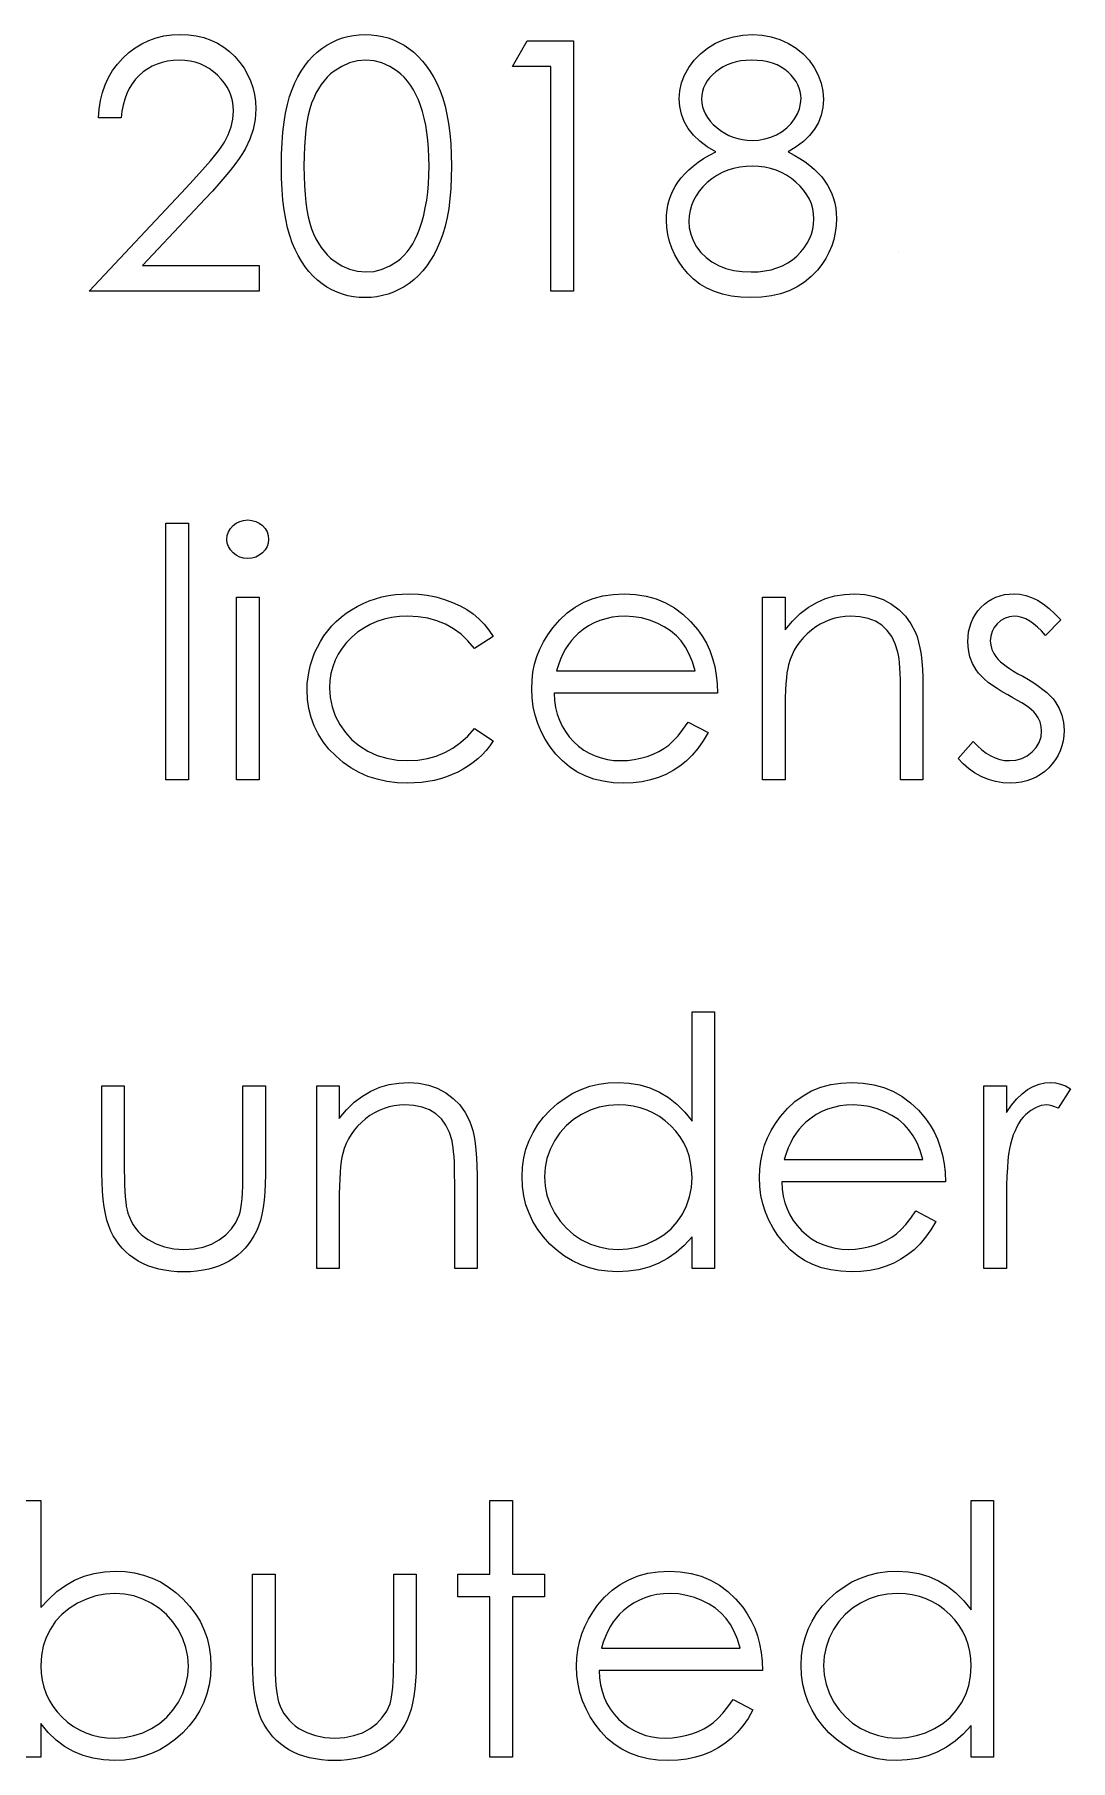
# Model space of a CAD drawing. Header units: millimetres. Extents: x -49 to 245, y 0 to 119.
# Drawn here: x 75.83 to 90.33, y 94.67 to 118.8 of the extents above; entities that cross this region are included whole.
import ezdxf

# ---------------------------------------------------------------- set-up
doc = ezdxf.new("R2010")
doc.units = ezdxf.units.MM

msp = doc.modelspace()

# ---------------------------------------------------------------- linework, layer by layer
at = {"color": 7, "linetype": 'Continuous'}
msp.add_line((87.927, 115.75), (87.926, 115.75), dxfattribs=at)
at = {"color": 7, "linetype": 'Continuous', "flags": 128}
for points in [[(77.045, 117.635), (76.731, 117.635), (76.731, 117.635), (76.739, 117.76), (76.758, 117.879), (76.785, 117.992), (76.823, 118.1), (76.87, 118.201), (76.927, 118.298), (76.993, 118.389), (77.07, 118.473), (77.153, 118.551), (77.242, 118.617), (77.335, 118.673), (77.433, 118.72), (77.536, 118.755), (77.643, 118.781), (77.755, 118.797), (77.872, 118.802), (77.872, 118.802), (77.987, 118.797), (78.097, 118.782), (78.201, 118.758), (78.3, 118.724), (78.393, 118.68), (78.48, 118.627), (78.562, 118.565), (78.637, 118.492), (78.706, 118.412), (78.765, 118.33), (78.815, 118.243), (78.857, 118.154), (78.888, 118.061), (78.911, 117.964), (78.925, 117.865), (78.93, 117.761), (78.93, 117.761), (78.921, 117.615), (78.893, 117.474), (78.848, 117.338), (78.785, 117.207), (78.744, 117.139), (78.695, 117.066), (78.637, 116.986), (78.571, 116.902), (78.496, 116.811), (78.414, 116.715), (78.322, 116.613), (78.222, 116.505), (78.222, 116.505), (77.346, 115.571), (77.346, 115.571), (78.975, 115.571), (78.975, 115.571), (78.975, 115.212), (78.975, 115.212), (76.596, 115.212), (76.596, 115.212), (77.954, 116.66), (77.954, 116.66), (78.053, 116.764), (78.142, 116.861), (78.223, 116.951), (78.294, 117.033), (78.357, 117.11), (78.411, 117.178), (78.455, 117.241), (78.491, 117.296), (78.545, 117.401), (78.585, 117.509), (78.608, 117.619), (78.616, 117.733), (78.616, 117.733), (78.612, 117.805), (78.602, 117.873), (78.585, 117.939), (78.561, 118.003), (78.529, 118.065), (78.492, 118.123), (78.447, 118.179), (78.395, 118.233), (78.339, 118.282), (78.279, 118.325), (78.217, 118.361), (78.151, 118.39), (78.081, 118.413), (78.01, 118.429), (77.935, 118.439), (77.856, 118.443), (77.856, 118.443), (77.774, 118.439), (77.696, 118.429), (77.621, 118.412), (77.549, 118.389), (77.481, 118.36), (77.417, 118.323), (77.356, 118.28), (77.298, 118.23), (77.246, 118.175), (77.199, 118.114), (77.159, 118.047), (77.124, 117.976), (77.095, 117.899), (77.072, 117.816), (77.056, 117.728), (77.045, 117.635)], [(79.289, 116.96), (79.291, 117.129), (79.298, 117.287), (79.31, 117.437), (79.326, 117.575), (79.346, 117.704), (79.372, 117.824), (79.402, 117.933), (79.437, 118.032), (79.475, 118.124), (79.518, 118.211), (79.565, 118.29), (79.615, 118.365), (79.669, 118.434), (79.727, 118.497), (79.789, 118.554), (79.854, 118.606), (79.923, 118.652), (79.994, 118.692), (80.066, 118.725), (80.141, 118.753), (80.218, 118.774), (80.296, 118.79), (80.376, 118.799), (80.459, 118.802), (80.459, 118.802), (80.542, 118.799), (80.624, 118.79), (80.704, 118.774), (80.781, 118.753), (80.857, 118.725), (80.931, 118.692), (81.003, 118.652), (81.072, 118.605), (81.139, 118.553), (81.203, 118.494), (81.262, 118.43), (81.318, 118.36), (81.371, 118.283), (81.42, 118.2), (81.465, 118.111), (81.507, 118.016), (81.544, 117.913), (81.577, 117.802), (81.604, 117.683), (81.627, 117.556), (81.644, 117.42), (81.657, 117.275), (81.664, 117.122), (81.667, 116.96), (81.667, 116.96), (81.664, 116.8), (81.657, 116.648), (81.644, 116.503), (81.628, 116.368), (81.605, 116.241), (81.578, 116.123), (81.546, 116.012), (81.509, 115.91), (81.468, 115.816), (81.423, 115.727), (81.375, 115.644), (81.322, 115.567), (81.266, 115.496), (81.206, 115.432), (81.142, 115.373), (81.074, 115.321), (81.004, 115.274), (80.932, 115.234), (80.858, 115.2), (80.782, 115.172), (80.704, 115.15), (80.624, 115.135), (80.542, 115.125), (80.459, 115.122), (80.459, 115.122), (80.376, 115.125), (80.296, 115.134), (80.218, 115.149), (80.142, 115.17), (80.068, 115.197), (79.995, 115.231), (79.925, 115.27), (79.857, 115.315), (79.792, 115.366), (79.73, 115.423), (79.673, 115.486), (79.619, 115.555), (79.568, 115.63), (79.521, 115.71), (79.478, 115.797), (79.439, 115.89), (79.404, 115.99), (79.373, 116.1), (79.348, 116.22), (79.327, 116.349), (79.31, 116.487), (79.298, 116.636), (79.291, 116.794), (79.289, 116.96)], [(86.375, 117.162), (86.46, 117.116), (86.54, 117.069), (86.613, 117.02), (86.68, 116.97), (86.742, 116.918), (86.797, 116.864), (86.846, 116.81), (86.89, 116.753), (86.927, 116.695), (86.96, 116.634), (86.988, 116.572), (87.011, 116.508), (87.029, 116.442), (87.042, 116.374), (87.049, 116.303), (87.052, 116.231), (87.052, 116.231), (87.047, 116.13), (87.035, 116.032), (87.014, 115.937), (86.986, 115.845), (86.948, 115.755), (86.902, 115.67), (86.849, 115.586), (86.786, 115.506), (86.786, 115.506), (86.701, 115.417), (86.607, 115.338), (86.504, 115.272), (86.392, 115.218), (86.271, 115.176), (86.142, 115.146), (86.004, 115.128), (85.857, 115.122), (85.857, 115.122), (85.717, 115.128), (85.584, 115.143), (85.46, 115.17), (85.346, 115.206), (85.239, 115.254), (85.142, 115.312), (85.054, 115.38), (84.974, 115.459), (84.903, 115.545), (84.842, 115.633), (84.791, 115.722), (84.748, 115.814), (84.715, 115.908), (84.692, 116.004), (84.678, 116.102), (84.673, 116.203), (84.673, 116.203), (84.676, 116.276), (84.684, 116.348), (84.696, 116.417), (84.714, 116.485), (84.737, 116.551), (84.765, 116.615), (84.798, 116.677), (84.836, 116.737), (84.88, 116.796), (84.93, 116.853), (84.987, 116.909), (85.05, 116.963), (85.119, 117.015), (85.194, 117.066), (85.276, 117.115), (85.364, 117.162), (85.364, 117.162), (85.244, 117.231), (85.14, 117.309), (85.053, 117.394), (84.98, 117.487), (84.924, 117.586), (84.885, 117.688), (84.86, 117.794), (84.853, 117.903), (84.853, 117.903), (84.861, 118.015), (84.886, 118.125), (84.929, 118.234), (84.988, 118.342), (85.062, 118.443), (85.149, 118.533), (85.249, 118.612), (85.362, 118.679), (85.484, 118.733), (85.611, 118.771), (85.742, 118.794), (85.879, 118.802), (85.879, 118.802), (86.012, 118.794), (86.139, 118.771), (86.262, 118.731), (86.38, 118.677), (86.489, 118.61), (86.585, 118.531), (86.669, 118.441), (86.741, 118.34), (86.798, 118.233), (86.839, 118.122), (86.864, 118.009), (86.872, 117.894), (86.872, 117.894), (86.864, 117.78), (86.841, 117.673), (86.802, 117.572), (86.748, 117.477), (86.678, 117.389), (86.593, 117.307), (86.491, 117.231), (86.375, 117.162)], [(82.725, 118.712), (83.372, 118.712), (83.372, 118.712), (83.372, 115.212), (83.372, 115.212), (83.058, 115.212), (83.058, 115.212), (83.058, 118.353), (83.058, 118.353), (82.519, 118.353), (82.519, 118.353), (82.725, 118.712)], [(79.603, 116.962), (79.604, 116.822), (79.61, 116.69), (79.618, 116.566), (79.629, 116.453), (79.645, 116.348), (79.663, 116.251), (79.685, 116.163), (79.71, 116.085), (79.739, 116.013), (79.77, 115.945), (79.805, 115.882), (79.843, 115.824), (79.884, 115.77), (79.928, 115.72), (79.976, 115.675), (80.026, 115.635), (80.133, 115.567), (80.242, 115.52), (80.354, 115.491), (80.469, 115.481), (80.469, 115.481), (80.585, 115.49), (80.697, 115.519), (80.805, 115.565), (80.91, 115.631), (80.959, 115.671), (81.006, 115.715), (81.049, 115.765), (81.09, 115.819), (81.127, 115.877), (81.161, 115.941), (81.192, 116.009), (81.22, 116.082), (81.22, 116.082), (81.251, 116.176), (81.278, 116.274), (81.301, 116.377), (81.32, 116.484), (81.334, 116.597), (81.344, 116.714), (81.351, 116.836), (81.353, 116.962), (81.353, 116.962), (81.351, 117.088), (81.346, 117.209), (81.336, 117.323), (81.323, 117.432), (81.307, 117.535), (81.287, 117.631), (81.262, 117.723), (81.235, 117.808), (81.204, 117.888), (81.17, 117.962), (81.134, 118.03), (81.095, 118.093), (81.053, 118.151), (81.007, 118.203), (80.959, 118.249), (80.909, 118.29), (80.803, 118.356), (80.695, 118.405), (80.584, 118.433), (80.469, 118.443), (80.469, 118.443), (80.354, 118.433), (80.241, 118.405), (80.132, 118.356), (80.026, 118.29), (79.976, 118.25), (79.929, 118.205), (79.885, 118.155), (79.844, 118.101), (79.806, 118.043), (79.771, 117.98), (79.74, 117.913), (79.711, 117.84), (79.686, 117.762), (79.664, 117.674), (79.645, 117.578), (79.63, 117.472), (79.618, 117.358), (79.61, 117.235), (79.604, 117.103), (79.603, 116.962)], [(85.861, 118.443), (85.787, 118.44), (85.717, 118.433), (85.651, 118.42), (85.587, 118.403), (85.526, 118.38), (85.469, 118.352), (85.415, 118.319), (85.364, 118.281), (85.318, 118.24), (85.278, 118.197), (85.244, 118.152), (85.216, 118.105), (85.195, 118.056), (85.18, 118.006), (85.17, 117.953), (85.167, 117.899), (85.167, 117.899), (85.17, 117.844), (85.18, 117.791), (85.196, 117.739), (85.22, 117.689), (85.25, 117.64), (85.286, 117.591), (85.329, 117.545), (85.379, 117.5), (85.433, 117.458), (85.489, 117.421), (85.548, 117.391), (85.609, 117.366), (85.672, 117.346), (85.737, 117.332), (85.804, 117.324), (85.874, 117.321), (85.874, 117.321), (85.963, 117.326), (86.05, 117.341), (86.134, 117.366), (86.216, 117.401), (86.292, 117.446), (86.359, 117.498), (86.418, 117.556), (86.467, 117.623), (86.507, 117.694), (86.535, 117.764), (86.552, 117.835), (86.558, 117.906), (86.558, 117.906), (86.555, 117.955), (86.547, 118.004), (86.533, 118.051), (86.513, 118.098), (86.488, 118.143), (86.458, 118.187), (86.421, 118.231), (86.379, 118.274), (86.332, 118.313), (86.28, 118.347), (86.223, 118.377), (86.16, 118.401), (86.093, 118.419), (86.021, 118.432), (85.944, 118.44), (85.861, 118.443)], [(85.881, 116.962), (85.788, 116.958), (85.699, 116.947), (85.614, 116.93), (85.532, 116.904), (85.454, 116.871), (85.38, 116.831), (85.31, 116.784), (85.244, 116.73), (85.184, 116.672), (85.132, 116.611), (85.088, 116.547), (85.052, 116.481), (85.023, 116.412), (85.004, 116.341), (84.992, 116.268), (84.987, 116.192), (84.987, 116.192), (84.994, 116.098), (85.015, 116.008), (85.049, 115.919), (85.097, 115.833), (85.157, 115.753), (85.229, 115.684), (85.311, 115.623), (85.404, 115.572), (85.507, 115.532), (85.617, 115.504), (85.735, 115.487), (85.861, 115.481), (85.861, 115.481), (85.959, 115.485), (86.052, 115.495), (86.139, 115.513), (86.221, 115.537), (86.298, 115.568), (86.371, 115.607), (86.438, 115.651), (86.5, 115.704), (86.555, 115.761), (86.603, 115.82), (86.645, 115.882), (86.678, 115.946), (86.704, 116.012), (86.723, 116.081), (86.734, 116.151), (86.737, 116.225), (86.737, 116.225), (86.733, 116.296), (86.722, 116.365), (86.702, 116.432), (86.675, 116.498), (86.639, 116.561), (86.596, 116.622), (86.545, 116.681), (86.486, 116.737), (86.422, 116.79), (86.355, 116.836), (86.284, 116.874), (86.209, 116.906), (86.132, 116.93), (86.052, 116.948), (85.968, 116.958), (85.881, 116.962)], [(78.816, 112.013), (78.874, 112.008), (78.928, 111.993), (78.978, 111.968), (79.023, 111.934), (79.061, 111.893), (79.087, 111.846), (79.104, 111.796), (79.109, 111.742), (79.109, 111.742), (79.104, 111.69), (79.087, 111.641), (79.061, 111.595), (79.023, 111.554), (78.978, 111.52), (78.928, 111.494), (78.874, 111.48), (78.816, 111.475), (78.816, 111.475), (78.759, 111.48), (78.706, 111.494), (78.656, 111.52), (78.611, 111.554), (78.574, 111.595), (78.548, 111.641), (78.531, 111.69), (78.526, 111.742), (78.526, 111.742), (78.531, 111.796), (78.548, 111.846), (78.574, 111.893), (78.611, 111.934), (78.656, 111.968), (78.706, 111.993), (78.759, 112.008), (78.816, 112.013)], [(77.673, 111.968), (77.987, 111.968), (77.987, 111.968), (77.987, 108.379), (77.987, 108.379), (77.673, 108.379), (77.673, 108.379), (77.673, 111.968)], [(78.66, 110.936), (78.975, 110.936), (78.975, 110.936), (78.975, 108.379), (78.975, 108.379), (78.66, 108.379), (78.66, 108.379), (78.66, 110.936)], [(82.25, 110.382), (81.987, 110.218), (81.987, 110.218), (81.898, 110.323), (81.801, 110.415), (81.696, 110.492), (81.584, 110.555), (81.464, 110.604), (81.335, 110.639), (81.2, 110.66), (81.056, 110.667), (81.056, 110.667), (80.941, 110.662), (80.83, 110.649), (80.725, 110.626), (80.625, 110.594), (80.53, 110.553), (80.439, 110.502), (80.354, 110.443), (80.273, 110.375), (80.2, 110.3), (80.137, 110.22), (80.083, 110.138), (80.04, 110.051), (80.005, 109.96), (79.981, 109.866), (79.967, 109.767), (79.962, 109.664), (79.962, 109.664), (79.971, 109.53), (79.998, 109.401), (80.042, 109.275), (80.105, 109.153), (80.183, 109.04), (80.275, 108.939), (80.38, 108.853), (80.498, 108.78), (80.627, 108.722), (80.763, 108.681), (80.907, 108.656), (81.058, 108.648), (81.058, 108.648), (81.197, 108.655), (81.33, 108.676), (81.455, 108.711), (81.575, 108.76), (81.688, 108.823), (81.794, 108.9), (81.894, 108.991), (81.987, 109.096), (81.987, 109.096), (82.25, 108.924), (82.25, 108.924), (82.203, 108.856), (82.151, 108.791), (82.095, 108.731), (82.035, 108.675), (81.972, 108.623), (81.904, 108.574), (81.832, 108.529), (81.757, 108.489), (81.679, 108.452), (81.597, 108.421), (81.514, 108.394), (81.427, 108.372), (81.338, 108.355), (81.246, 108.343), (81.151, 108.336), (81.053, 108.334), (81.053, 108.334), (80.905, 108.339), (80.763, 108.357), (80.628, 108.387), (80.499, 108.428), (80.376, 108.482), (80.26, 108.547), (80.15, 108.624), (80.047, 108.713), (79.953, 108.81), (79.873, 108.913), (79.804, 109.021), (79.748, 109.134), (79.704, 109.252), (79.673, 109.375), (79.654, 109.503), (79.648, 109.636), (79.648, 109.636), (79.65, 109.727), (79.66, 109.816), (79.674, 109.903), (79.695, 109.989), (79.721, 110.073), (79.753, 110.156), (79.791, 110.236), (79.834, 110.316), (79.883, 110.392), (79.937, 110.464), (79.994, 110.532), (80.056, 110.595), (80.122, 110.654), (80.193, 110.708), (80.269, 110.759), (80.348, 110.805), (80.431, 110.846), (80.516, 110.882), (80.604, 110.912), (80.694, 110.937), (80.787, 110.957), (80.882, 110.97), (80.979, 110.978), (81.079, 110.981), (81.079, 110.981), (81.205, 110.976), (81.329, 110.961), (81.45, 110.938), (81.569, 110.903), (81.683, 110.861), (81.788, 110.814), (81.884, 110.76), (81.97, 110.7), (82.05, 110.633), (82.123, 110.558), (82.19, 110.474), (82.25, 110.382)], [(84.978, 109.186), (85.257, 109.04), (85.257, 109.04), (85.188, 108.923), (85.114, 108.817), (85.036, 108.723), (84.952, 108.642), (84.863, 108.571), (84.769, 108.51), (84.668, 108.456), (84.563, 108.412), (84.452, 108.378), (84.333, 108.353), (84.208, 108.339), (84.075, 108.334), (84.075, 108.334), (83.928, 108.34), (83.789, 108.359), (83.659, 108.39), (83.536, 108.435), (83.422, 108.491), (83.317, 108.561), (83.218, 108.643), (83.129, 108.737), (83.049, 108.84), (82.98, 108.946), (82.922, 109.055), (82.874, 109.168), (82.836, 109.284), (82.81, 109.402), (82.794, 109.525), (82.789, 109.65), (82.789, 109.65), (82.794, 109.768), (82.807, 109.883), (82.83, 109.995), (82.862, 110.103), (82.904, 110.208), (82.954, 110.31), (83.014, 110.409), (83.083, 110.504), (83.083, 110.504), (83.181, 110.616), (83.286, 110.713), (83.399, 110.795), (83.52, 110.862), (83.649, 110.914), (83.786, 110.952), (83.93, 110.973), (84.083, 110.981), (84.083, 110.981), (84.24, 110.973), (84.389, 110.95), (84.53, 110.91), (84.663, 110.856), (84.788, 110.785), (84.904, 110.698), (85.013, 110.595), (85.113, 110.478), (85.113, 110.478), (85.177, 110.386), (85.233, 110.289), (85.28, 110.186), (85.319, 110.078), (85.35, 109.964), (85.372, 109.845), (85.386, 109.72), (85.391, 109.59), (85.391, 109.59), (83.103, 109.59), (83.103, 109.59), (83.109, 109.489), (83.123, 109.392), (83.146, 109.3), (83.176, 109.214), (83.214, 109.132), (83.261, 109.054), (83.315, 108.981), (83.378, 108.912), (83.446, 108.85), (83.519, 108.796), (83.595, 108.751), (83.676, 108.714), (83.76, 108.685), (83.848, 108.665), (83.94, 108.652), (84.036, 108.648), (84.036, 108.648), (84.13, 108.651), (84.222, 108.662), (84.313, 108.681), (84.403, 108.707), (84.489, 108.74), (84.568, 108.777), (84.64, 108.82), (84.706, 108.866), (84.77, 108.923), (84.837, 108.996), (84.906, 109.083), (84.978, 109.186)], [(86.019, 110.936), (86.334, 110.936), (86.334, 110.936), (86.334, 110.475), (86.334, 110.475), (86.437, 110.598), (86.545, 110.704), (86.658, 110.791), (86.777, 110.86), (86.901, 110.913), (87.031, 110.951), (87.166, 110.973), (87.307, 110.981), (87.307, 110.981), (87.448, 110.972), (87.582, 110.945), (87.706, 110.9), (87.823, 110.837), (87.928, 110.758), (88.019, 110.667), (88.095, 110.563), (88.156, 110.447), (88.181, 110.382), (88.203, 110.307), (88.221, 110.225), (88.236, 110.134), (88.248, 110.035), (88.256, 109.927), (88.262, 109.809), (88.263, 109.685), (88.263, 109.685), (88.263, 108.379), (88.263, 108.379), (87.949, 108.379), (87.949, 108.379), (87.949, 109.582), (87.949, 109.582), (87.948, 109.686), (87.947, 109.781), (87.944, 109.868), (87.94, 109.946), (87.934, 110.014), (87.928, 110.072), (87.92, 110.123), (87.912, 110.164), (87.912, 110.164), (87.876, 110.281), (87.826, 110.384), (87.763, 110.47), (87.687, 110.541), (87.597, 110.596), (87.495, 110.635), (87.38, 110.659), (87.252, 110.667), (87.252, 110.667), (87.176, 110.664), (87.103, 110.655), (87.03, 110.64), (86.961, 110.619), (86.893, 110.591), (86.827, 110.558), (86.763, 110.518), (86.702, 110.472), (86.643, 110.422), (86.591, 110.369), (86.543, 110.313), (86.5, 110.254), (86.463, 110.192), (86.431, 110.128), (86.404, 110.06), (86.382, 109.99), (86.382, 109.99), (86.371, 109.938), (86.361, 109.876), (86.352, 109.805), (86.345, 109.724), (86.341, 109.634), (86.336, 109.533), (86.334, 109.423), (86.334, 109.303), (86.334, 109.303), (86.334, 108.379), (86.334, 108.379), (86.019, 108.379), (86.019, 108.379), (86.019, 110.936)], [(90.192, 110.617), (89.979, 110.398), (89.979, 110.398), (89.923, 110.461), (89.867, 110.516), (89.811, 110.562), (89.756, 110.6), (89.701, 110.629), (89.646, 110.65), (89.592, 110.663), (89.538, 110.667), (89.538, 110.667), (89.472, 110.661), (89.411, 110.641), (89.354, 110.609), (89.303, 110.563), (89.26, 110.509), (89.23, 110.452), (89.212, 110.389), (89.205, 110.323), (89.205, 110.323), (89.211, 110.262), (89.227, 110.204), (89.254, 110.147), (89.292, 110.091), (89.292, 110.091), (89.317, 110.062), (89.348, 110.032), (89.384, 110.001), (89.427, 109.969), (89.476, 109.935), (89.531, 109.901), (89.591, 109.864), (89.658, 109.827), (89.658, 109.827), (89.739, 109.781), (89.813, 109.735), (89.881, 109.69), (89.942, 109.645), (89.996, 109.6), (90.044, 109.556), (90.085, 109.512), (90.118, 109.468), (90.118, 109.468), (90.17, 109.378), (90.208, 109.282), (90.23, 109.18), (90.237, 109.073), (90.237, 109.073), (90.234, 108.997), (90.224, 108.924), (90.207, 108.854), (90.184, 108.787), (90.153, 108.723), (90.117, 108.662), (90.073, 108.604), (90.023, 108.548), (89.967, 108.498), (89.909, 108.454), (89.848, 108.418), (89.782, 108.388), (89.714, 108.364), (89.641, 108.347), (89.566, 108.337), (89.488, 108.334), (89.488, 108.334), (89.382, 108.339), (89.279, 108.357), (89.178, 108.386), (89.079, 108.425), (88.986, 108.476), (88.901, 108.536), (88.825, 108.604), (88.757, 108.68), (88.757, 108.68), (88.965, 108.917), (88.965, 108.917), (89.025, 108.854), (89.086, 108.799), (89.149, 108.753), (89.211, 108.715), (89.275, 108.686), (89.34, 108.665), (89.405, 108.652), (89.472, 108.648), (89.472, 108.648), (89.562, 108.655), (89.646, 108.679), (89.722, 108.716), (89.791, 108.77), (89.849, 108.834), (89.89, 108.904), (89.915, 108.979), (89.923, 109.059), (89.923, 109.059), (89.918, 109.126), (89.902, 109.189), (89.875, 109.248), (89.837, 109.303), (89.837, 109.303), (89.813, 109.33), (89.781, 109.359), (89.742, 109.39), (89.698, 109.422), (89.646, 109.455), (89.587, 109.49), (89.522, 109.528), (89.449, 109.567), (89.449, 109.567), (89.372, 109.611), (89.3, 109.655), (89.235, 109.699), (89.177, 109.743), (89.125, 109.786), (89.08, 109.83), (89.041, 109.873), (89.008, 109.916), (89.008, 109.916), (88.957, 110.005), (88.921, 110.101), (88.898, 110.202), (88.891, 110.31), (88.891, 110.31), (88.894, 110.381), (88.902, 110.448), (88.917, 110.513), (88.937, 110.574), (88.963, 110.633), (88.994, 110.688), (89.031, 110.741), (89.074, 110.79), (89.122, 110.835), (89.172, 110.873), (89.226, 110.906), (89.282, 110.933), (89.341, 110.954), (89.404, 110.969), (89.469, 110.978), (89.538, 110.981), (89.538, 110.981), (89.619, 110.975), (89.7, 110.959), (89.782, 110.93), (89.864, 110.89), (89.946, 110.839), (90.028, 110.776), (90.11, 110.703), (90.193, 110.617)], [(85.077, 109.904), (85.04, 110.028), (84.994, 110.139), (84.942, 110.236), (84.882, 110.321), (84.813, 110.395), (84.733, 110.462), (84.643, 110.52), (84.543, 110.572), (84.436, 110.614), (84.326, 110.643), (84.214, 110.661), (84.099, 110.667), (84.099, 110.667), (84.005, 110.663), (83.914, 110.652), (83.826, 110.633), (83.743, 110.607), (83.662, 110.573), (83.584, 110.532), (83.511, 110.483), (83.44, 110.427), (83.44, 110.427), (83.391, 110.381), (83.345, 110.329), (83.303, 110.272), (83.263, 110.21), (83.227, 110.141), (83.193, 110.068), (83.163, 109.989), (83.136, 109.904), (83.136, 109.904), (85.077, 109.904)], [(85.346, 105.135), (85.346, 101.545), (85.346, 101.545), (85.032, 101.545), (85.032, 101.545), (85.032, 101.988), (85.032, 101.988), (84.924, 101.87), (84.809, 101.769), (84.687, 101.685), (84.56, 101.617), (84.426, 101.566), (84.286, 101.53), (84.14, 101.507), (83.988, 101.5), (83.988, 101.5), (83.852, 101.507), (83.722, 101.525), (83.596, 101.555), (83.476, 101.597), (83.361, 101.652), (83.25, 101.718), (83.145, 101.797), (83.045, 101.888), (82.953, 101.988), (82.874, 102.092), (82.807, 102.202), (82.752, 102.318), (82.709, 102.438), (82.679, 102.564), (82.66, 102.695), (82.654, 102.831), (82.654, 102.831), (82.66, 102.964), (82.679, 103.093), (82.709, 103.217), (82.753, 103.336), (82.808, 103.449), (82.876, 103.558), (82.956, 103.663), (83.048, 103.761), (83.149, 103.852), (83.256, 103.93), (83.366, 103.997), (83.483, 104.051), (83.604, 104.094), (83.73, 104.124), (83.861, 104.141), (83.997, 104.148), (83.997, 104.148), (84.154, 104.139), (84.302, 104.114), (84.443, 104.071), (84.577, 104.012), (84.702, 103.937), (84.821, 103.844), (84.93, 103.734), (85.032, 103.608), (85.032, 103.608), (85.032, 105.135), (85.032, 105.135), (85.346, 105.135)], [(76.776, 104.103), (77.09, 104.103), (77.09, 104.103), (77.09, 102.917), (77.09, 102.917), (77.091, 102.812), (77.093, 102.717), (77.097, 102.629), (77.103, 102.55), (77.11, 102.48), (77.118, 102.417), (77.128, 102.364), (77.14, 102.319), (77.14, 102.319), (77.161, 102.262), (77.185, 102.208), (77.215, 102.157), (77.248, 102.11), (77.286, 102.065), (77.328, 102.023), (77.373, 101.985), (77.424, 101.95), (77.534, 101.891), (77.654, 101.848), (77.785, 101.823), (77.925, 101.814), (77.925, 101.814), (78.065, 101.823), (78.194, 101.847), (78.312, 101.889), (78.419, 101.946), (78.512, 102.017), (78.59, 102.099), (78.652, 102.191), (78.698, 102.293), (78.698, 102.293), (78.71, 102.335), (78.721, 102.387), (78.73, 102.45), (78.738, 102.523), (78.743, 102.606), (78.747, 102.699), (78.75, 102.803), (78.75, 102.917), (78.75, 102.917), (78.75, 104.103), (78.75, 104.103), (79.064, 104.103), (79.064, 104.103), (79.064, 102.858), (79.064, 102.858), (79.062, 102.731), (79.057, 102.612), (79.047, 102.5), (79.033, 102.398), (79.015, 102.302), (78.994, 102.216), (78.968, 102.138), (78.938, 102.067), (78.904, 102.002), (78.867, 101.941), (78.825, 101.884), (78.78, 101.83), (78.731, 101.779), (78.677, 101.733), (78.62, 101.69), (78.558, 101.65), (78.493, 101.615), (78.423, 101.584), (78.35, 101.559), (78.273, 101.538), (78.191, 101.521), (78.105, 101.509), (78.016, 101.502), (77.922, 101.5), (77.922, 101.5), (77.829, 101.502), (77.739, 101.509), (77.654, 101.521), (77.572, 101.538), (77.494, 101.559), (77.42, 101.584), (77.35, 101.615), (77.284, 101.65), (77.222, 101.69), (77.164, 101.733), (77.11, 101.78), (77.061, 101.831), (77.015, 101.885), (76.974, 101.943), (76.936, 102.005), (76.902, 102.07), (76.873, 102.142), (76.847, 102.222), (76.825, 102.311), (76.807, 102.408), (76.793, 102.513), (76.784, 102.627), (76.778, 102.75), (76.776, 102.881), (76.776, 102.881), (76.776, 104.103)], [(79.782, 104.103), (80.096, 104.103), (80.096, 104.103), (80.096, 103.642), (80.096, 103.642), (80.199, 103.765), (80.307, 103.871), (80.421, 103.958), (80.54, 104.027), (80.664, 104.08), (80.794, 104.118), (80.929, 104.14), (81.07, 104.148), (81.07, 104.148), (81.211, 104.139), (81.344, 104.112), (81.469, 104.066), (81.586, 104.003), (81.691, 103.925), (81.782, 103.834), (81.858, 103.73), (81.919, 103.613), (81.944, 103.548), (81.966, 103.474), (81.984, 103.392), (81.999, 103.301), (82.01, 103.201), (82.019, 103.093), (82.024, 102.976), (82.026, 102.851), (82.026, 102.851), (82.026, 101.545), (82.026, 101.545), (81.712, 101.545), (81.712, 101.545), (81.712, 102.748), (81.712, 102.748), (81.711, 102.853), (81.71, 102.948), (81.707, 103.034), (81.703, 103.112), (81.697, 103.18), (81.691, 103.239), (81.683, 103.29), (81.675, 103.33), (81.675, 103.33), (81.639, 103.448), (81.589, 103.55), (81.526, 103.637), (81.45, 103.707), (81.36, 103.763), (81.257, 103.802), (81.142, 103.826), (81.015, 103.834), (81.015, 103.834), (80.939, 103.831), (80.866, 103.822), (80.793, 103.806), (80.724, 103.785), (80.656, 103.757), (80.59, 103.724), (80.526, 103.684), (80.464, 103.639), (80.406, 103.588), (80.354, 103.536), (80.306, 103.48), (80.263, 103.421), (80.226, 103.359), (80.194, 103.294), (80.166, 103.226), (80.145, 103.156), (80.145, 103.156), (80.134, 103.104), (80.124, 103.043), (80.115, 102.972), (80.108, 102.891), (80.103, 102.8), (80.099, 102.7), (80.097, 102.59), (80.096, 102.47), (80.096, 102.47), (80.096, 101.545), (80.096, 101.545), (79.782, 101.545), (79.782, 101.545), (79.782, 104.103)], [(88.163, 102.353), (88.443, 102.206), (88.443, 102.206), (88.374, 102.089), (88.3, 101.984), (88.222, 101.89), (88.138, 101.809), (88.048, 101.738), (87.955, 101.676), (87.854, 101.623), (87.749, 101.579), (87.638, 101.544), (87.519, 101.52), (87.394, 101.505), (87.261, 101.5), (87.261, 101.5), (87.114, 101.507), (86.975, 101.526), (86.845, 101.557), (86.722, 101.601), (86.608, 101.658), (86.503, 101.727), (86.404, 101.809), (86.315, 101.904), (86.235, 102.007), (86.166, 102.112), (86.108, 102.222), (86.06, 102.335), (86.022, 102.45), (85.996, 102.569), (85.98, 102.692), (85.975, 102.817), (85.975, 102.817), (85.979, 102.935), (85.993, 103.05), (86.016, 103.161), (86.048, 103.27), (86.09, 103.375), (86.14, 103.477), (86.2, 103.576), (86.269, 103.671), (86.269, 103.671), (86.367, 103.782), (86.472, 103.88), (86.585, 103.961), (86.706, 104.029), (86.835, 104.08), (86.972, 104.118), (87.116, 104.14), (87.269, 104.148), (87.269, 104.148), (87.426, 104.14), (87.575, 104.116), (87.716, 104.077), (87.849, 104.022), (87.973, 103.951), (88.09, 103.864), (88.199, 103.762), (88.299, 103.644), (88.299, 103.644), (88.363, 103.552), (88.419, 103.456), (88.466, 103.353), (88.505, 103.245), (88.536, 103.131), (88.558, 103.012), (88.572, 102.887), (88.577, 102.757), (88.577, 102.757), (86.289, 102.757), (86.289, 102.757), (86.295, 102.656), (86.309, 102.559), (86.331, 102.467), (86.362, 102.38), (86.4, 102.298), (86.446, 102.22), (86.501, 102.147), (86.564, 102.079), (86.632, 102.017), (86.704, 101.963), (86.781, 101.917), (86.861, 101.88), (86.946, 101.852), (87.034, 101.831), (87.126, 101.819), (87.222, 101.814), (87.222, 101.814), (87.316, 101.818), (87.408, 101.829), (87.499, 101.848), (87.589, 101.874), (87.675, 101.906), (87.754, 101.944), (87.826, 101.986), (87.892, 102.033), (87.956, 102.09), (88.023, 102.163), (88.092, 102.25), (88.163, 102.353)], [(89.116, 104.103), (89.43, 104.103), (89.43, 104.103), (89.43, 103.726), (89.43, 103.726), (89.501, 103.83), (89.575, 103.918), (89.65, 103.991), (89.727, 104.048), (89.806, 104.092), (89.888, 104.123), (89.97, 104.141), (90.054, 104.148), (90.054, 104.148), (90.119, 104.142), (90.186, 104.126), (90.256, 104.099), (90.327, 104.06), (90.327, 104.06), (90.155, 103.788), (90.155, 103.788), (90.109, 103.808), (90.067, 103.822), (90.028, 103.831), (89.994, 103.834), (89.994, 103.834), (89.919, 103.825), (89.845, 103.8), (89.773, 103.758), (89.701, 103.699), (89.667, 103.663), (89.634, 103.623), (89.605, 103.578), (89.577, 103.528), (89.551, 103.473), (89.527, 103.414), (89.505, 103.351), (89.486, 103.283), (89.486, 103.283), (89.472, 103.222), (89.461, 103.147), (89.451, 103.057), (89.444, 102.954), (89.437, 102.838), (89.433, 102.708), (89.43, 102.563), (89.43, 102.405), (89.43, 102.405), (89.43, 101.545), (89.43, 101.545), (89.116, 101.545), (89.116, 101.545), (89.116, 104.103)], [(84.002, 103.834), (83.864, 103.825), (83.732, 103.801), (83.606, 103.759), (83.485, 103.702), (83.373, 103.63), (83.272, 103.543), (83.184, 103.445), (83.108, 103.332), (83.047, 103.211), (83.003, 103.086), (82.977, 102.959), (82.968, 102.828), (82.968, 102.828), (82.977, 102.697), (83.003, 102.57), (83.047, 102.445), (83.109, 102.323), (83.186, 102.209), (83.275, 102.109), (83.376, 102.022), (83.488, 101.948), (83.61, 101.889), (83.735, 101.848), (83.865, 101.823), (83.999, 101.814), (83.999, 101.814), (84.135, 101.823), (84.267, 101.847), (84.396, 101.889), (84.52, 101.947), (84.636, 102.019), (84.739, 102.103), (84.825, 102.199), (84.899, 102.307), (84.957, 102.424), (84.999, 102.548), (85.024, 102.68), (85.032, 102.818), (85.032, 102.818), (85.027, 102.924), (85.013, 103.026), (84.99, 103.123), (84.958, 103.216), (84.916, 103.304), (84.865, 103.388), (84.804, 103.468), (84.734, 103.543), (84.658, 103.611), (84.577, 103.67), (84.492, 103.72), (84.403, 103.761), (84.309, 103.793), (84.211, 103.815), (84.108, 103.829), (84.002, 103.834)], [(88.263, 103.071), (88.226, 103.195), (88.18, 103.306), (88.128, 103.403), (88.067, 103.487), (87.999, 103.562), (87.919, 103.628), (87.829, 103.687), (87.729, 103.738), (87.622, 103.78), (87.512, 103.81), (87.4, 103.828), (87.285, 103.834), (87.285, 103.834), (87.191, 103.83), (87.1, 103.819), (87.012, 103.8), (86.929, 103.774), (86.847, 103.74), (86.77, 103.699), (86.697, 103.65), (86.626, 103.594), (86.626, 103.594), (86.577, 103.548), (86.531, 103.496), (86.489, 103.439), (86.449, 103.377), (86.413, 103.308), (86.379, 103.234), (86.349, 103.156), (86.322, 103.071), (86.322, 103.071), (88.263, 103.071)], [(75.609, 98.302), (75.923, 98.302), (75.923, 98.302), (75.923, 96.805), (75.923, 96.805), (76.032, 96.925), (76.146, 97.028), (76.268, 97.116), (76.394, 97.188), (76.528, 97.243), (76.668, 97.283), (76.814, 97.307), (76.967, 97.314), (76.967, 97.314), (77.102, 97.308), (77.233, 97.29), (77.358, 97.26), (77.479, 97.218), (77.594, 97.163), (77.705, 97.096), (77.81, 97.018), (77.91, 96.927), (78.002, 96.827), (78.081, 96.723), (78.149, 96.613), (78.204, 96.498), (78.247, 96.378), (78.277, 96.252), (78.295, 96.122), (78.302, 95.986), (78.302, 95.986), (78.295, 95.852), (78.277, 95.723), (78.246, 95.599), (78.203, 95.48), (78.147, 95.365), (78.079, 95.257), (77.999, 95.152), (77.907, 95.053), (77.806, 94.963), (77.699, 94.884), (77.588, 94.818), (77.472, 94.764), (77.351, 94.721), (77.225, 94.691), (77.093, 94.673), (76.957, 94.667), (76.957, 94.667), (76.801, 94.675), (76.653, 94.698), (76.513, 94.737), (76.38, 94.791), (76.254, 94.863), (76.136, 94.952), (76.026, 95.06), (75.923, 95.185), (75.923, 95.185), (75.923, 94.712), (75.923, 94.712), (75.609, 94.712)], [(82.205, 98.302), (82.519, 98.302), (82.519, 98.302), (82.519, 97.27), (82.519, 97.27), (82.968, 97.27), (82.968, 97.27), (82.968, 96.955), (82.968, 96.955), (82.519, 96.955), (82.519, 96.955), (82.519, 94.712), (82.519, 94.712), (82.205, 94.712), (82.205, 94.712), (82.205, 96.955), (82.205, 96.955), (81.757, 96.955), (81.757, 96.955), (81.757, 97.27), (81.757, 97.27), (82.205, 97.27), (82.205, 97.27), (82.205, 98.302)], [(89.25, 98.302), (89.25, 94.712), (89.25, 94.712), (88.936, 94.712), (88.936, 94.712), (88.936, 95.154), (88.936, 95.154), (88.827, 95.036), (88.713, 94.936), (88.591, 94.851), (88.464, 94.784), (88.33, 94.733), (88.19, 94.696), (88.044, 94.674), (87.891, 94.667), (87.891, 94.667), (87.756, 94.673), (87.626, 94.692), (87.5, 94.722), (87.38, 94.764), (87.265, 94.818), (87.154, 94.885), (87.049, 94.964), (86.948, 95.055), (86.857, 95.154), (86.777, 95.259), (86.711, 95.369), (86.655, 95.484), (86.613, 95.605), (86.582, 95.731), (86.564, 95.862), (86.558, 95.998), (86.558, 95.998), (86.564, 96.131), (86.582, 96.26), (86.613, 96.383), (86.657, 96.503), (86.712, 96.616), (86.779, 96.725), (86.859, 96.829), (86.952, 96.928), (87.053, 97.019), (87.159, 97.097), (87.27, 97.164), (87.387, 97.218), (87.508, 97.26), (87.634, 97.291), (87.765, 97.308), (87.901, 97.314), (87.901, 97.314), (88.058, 97.306), (88.206, 97.281), (88.347, 97.238), (88.48, 97.179), (88.606, 97.103), (88.724, 97.011), (88.834, 96.901), (88.936, 96.775), (88.936, 96.775), (88.936, 98.302), (88.936, 98.302), (89.25, 98.302)], [(78.885, 97.27), (79.199, 97.27), (79.199, 97.27), (79.199, 96.083), (79.199, 96.083), (79.2, 95.979), (79.202, 95.883), (79.206, 95.796), (79.212, 95.717), (79.219, 95.646), (79.227, 95.584), (79.237, 95.531), (79.249, 95.485), (79.249, 95.485), (79.27, 95.428), (79.294, 95.374), (79.324, 95.324), (79.357, 95.276), (79.395, 95.231), (79.437, 95.19), (79.482, 95.151), (79.533, 95.116), (79.643, 95.057), (79.763, 95.015), (79.894, 94.989), (80.034, 94.981), (80.034, 94.981), (80.174, 94.989), (80.303, 95.014), (80.421, 95.055), (80.528, 95.113), (80.621, 95.184), (80.699, 95.266), (80.761, 95.358), (80.807, 95.46), (80.807, 95.46), (80.819, 95.502), (80.83, 95.554), (80.839, 95.616), (80.847, 95.689), (80.852, 95.773), (80.856, 95.866), (80.858, 95.97), (80.859, 96.083), (80.859, 96.083), (80.859, 97.27), (80.859, 97.27), (81.173, 97.27), (81.173, 97.27), (81.173, 96.024), (81.173, 96.024), (81.171, 95.897), (81.166, 95.778), (81.156, 95.667), (81.142, 95.564), (81.124, 95.469), (81.102, 95.383), (81.077, 95.304), (81.047, 95.233), (81.013, 95.169), (80.976, 95.108), (80.934, 95.05), (80.889, 94.996), (80.84, 94.946), (80.786, 94.9), (80.729, 94.856), (80.667, 94.817), (80.602, 94.782), (80.532, 94.751), (80.459, 94.726), (80.382, 94.705), (80.3, 94.688), (80.214, 94.676), (80.125, 94.669), (80.031, 94.667), (80.031, 94.667), (79.938, 94.669), (79.848, 94.676), (79.763, 94.688), (79.681, 94.705), (79.603, 94.726), (79.529, 94.751), (79.459, 94.782), (79.393, 94.817), (79.331, 94.856), (79.273, 94.9), (79.219, 94.947), (79.169, 94.997), (79.124, 95.052), (79.083, 95.11), (79.045, 95.172), (79.011, 95.237), (78.982, 95.308), (78.956, 95.388), (78.934, 95.477), (78.916, 95.574), (78.902, 95.68), (78.893, 95.794), (78.887, 95.916), (78.885, 96.047), (78.885, 96.047), (78.885, 97.27)], [(85.606, 95.52), (85.885, 95.373), (85.885, 95.373), (85.816, 95.256), (85.743, 95.151), (85.664, 95.057), (85.58, 94.975), (85.491, 94.905), (85.397, 94.843), (85.297, 94.79), (85.191, 94.745), (85.08, 94.711), (84.961, 94.687), (84.836, 94.672), (84.703, 94.667), (84.703, 94.667), (84.556, 94.673), (84.417, 94.692), (84.287, 94.724), (84.164, 94.768), (84.051, 94.825), (83.945, 94.894), (83.847, 94.976), (83.758, 95.071), (83.678, 95.173), (83.608, 95.279), (83.55, 95.388), (83.502, 95.501), (83.465, 95.617), (83.438, 95.735), (83.422, 95.858), (83.417, 95.984), (83.417, 95.984), (83.422, 96.101), (83.435, 96.216), (83.458, 96.328), (83.491, 96.437), (83.532, 96.542), (83.582, 96.643), (83.643, 96.742), (83.711, 96.838), (83.711, 96.838), (83.809, 96.949), (83.914, 97.047), (84.027, 97.128), (84.148, 97.195), (84.277, 97.247), (84.414, 97.285), (84.558, 97.307), (84.711, 97.314), (84.711, 97.314), (84.868, 97.307), (85.018, 97.283), (85.158, 97.244), (85.291, 97.189), (85.416, 97.118), (85.532, 97.031), (85.641, 96.929), (85.741, 96.811), (85.741, 96.811), (85.806, 96.719), (85.861, 96.622), (85.909, 96.519), (85.947, 96.411), (85.978, 96.298), (86.001, 96.179), (86.014, 96.054), (86.019, 95.923), (86.019, 95.923), (83.731, 95.923), (83.731, 95.923), (83.737, 95.822), (83.751, 95.726), (83.774, 95.634), (83.805, 95.547), (83.842, 95.465), (83.889, 95.387), (83.943, 95.314), (84.006, 95.245), (84.075, 95.184), (84.147, 95.13), (84.223, 95.084), (84.304, 95.047), (84.388, 95.018), (84.476, 94.998), (84.568, 94.985), (84.664, 94.981), (84.664, 94.981), (84.758, 94.985), (84.85, 94.996), (84.941, 95.015), (85.031, 95.041), (85.117, 95.073), (85.196, 95.111), (85.269, 95.153), (85.334, 95.2), (85.398, 95.257), (85.465, 95.33), (85.534, 95.416), (85.606, 95.52)], [(76.954, 94.981), (77.091, 94.989), (77.223, 95.014), (77.349, 95.055), (77.471, 95.113), (77.583, 95.185), (77.683, 95.271), (77.771, 95.37), (77.847, 95.482), (77.909, 95.603), (77.952, 95.728), (77.979, 95.855), (77.987, 95.986), (77.987, 95.986), (77.978, 96.117), (77.952, 96.245), (77.907, 96.37), (77.846, 96.492), (77.769, 96.606), (77.681, 96.706), (77.58, 96.793), (77.467, 96.866), (77.347, 96.925), (77.221, 96.967), (77.092, 96.992), (76.959, 97), (76.959, 97), (76.823, 96.992), (76.691, 96.967), (76.562, 96.925), (76.437, 96.866), (76.32, 96.793), (76.218, 96.709), (76.129, 96.613), (76.056, 96.505), (75.998, 96.388), (75.956, 96.265), (75.932, 96.134), (75.923, 95.996), (75.923, 95.996), (75.928, 95.89), (75.942, 95.788), (75.965, 95.691), (75.998, 95.598), (76.04, 95.51), (76.091, 95.426), (76.151, 95.346), (76.221, 95.271), (76.297, 95.203), (76.378, 95.144), (76.463, 95.095), (76.553, 95.054), (76.647, 95.022), (76.745, 94.999), (76.847, 94.985), (76.954, 94.981)], [(85.705, 96.237), (85.668, 96.362), (85.623, 96.472), (85.57, 96.57), (85.51, 96.654), (85.441, 96.728), (85.361, 96.795), (85.271, 96.854), (85.171, 96.905), (85.065, 96.947), (84.954, 96.976), (84.842, 96.995), (84.727, 97), (84.727, 97), (84.633, 96.997), (84.542, 96.986), (84.455, 96.967), (84.371, 96.941), (84.29, 96.906), (84.213, 96.866), (84.139, 96.817), (84.068, 96.761), (84.068, 96.761), (84.019, 96.714), (83.974, 96.662), (83.931, 96.606), (83.892, 96.543), (83.855, 96.474), (83.821, 96.401), (83.791, 96.322), (83.764, 96.237), (83.764, 96.237), (85.705, 96.237)], [(87.905, 97), (87.768, 96.992), (87.636, 96.967), (87.51, 96.926), (87.389, 96.868), (87.277, 96.796), (87.176, 96.71), (87.088, 96.611), (87.012, 96.498), (86.951, 96.378), (86.907, 96.253), (86.88, 96.125), (86.872, 95.994), (86.872, 95.994), (86.881, 95.864), (86.907, 95.736), (86.951, 95.611), (87.013, 95.489), (87.09, 95.376), (87.178, 95.276), (87.279, 95.189), (87.392, 95.115), (87.514, 95.056), (87.639, 95.015), (87.769, 94.989), (87.903, 94.981), (87.903, 94.981), (88.039, 94.989), (88.171, 95.014), (88.299, 95.055), (88.424, 95.114), (88.54, 95.186), (88.642, 95.27), (88.729, 95.366), (88.803, 95.473), (88.861, 95.59), (88.903, 95.715), (88.928, 95.846), (88.936, 95.985), (88.936, 95.985), (88.931, 96.091), (88.917, 96.193), (88.894, 96.29), (88.862, 96.383), (88.82, 96.471), (88.769, 96.555), (88.708, 96.634), (88.638, 96.709), (88.562, 96.777), (88.481, 96.837), (88.396, 96.887), (88.307, 96.927), (88.213, 96.96), (88.114, 96.982), (88.012, 96.996), (87.905, 97)]]:
    msp.add_lwpolyline(points, dxfattribs=at)

doc.saveas('drawing.dxf')
